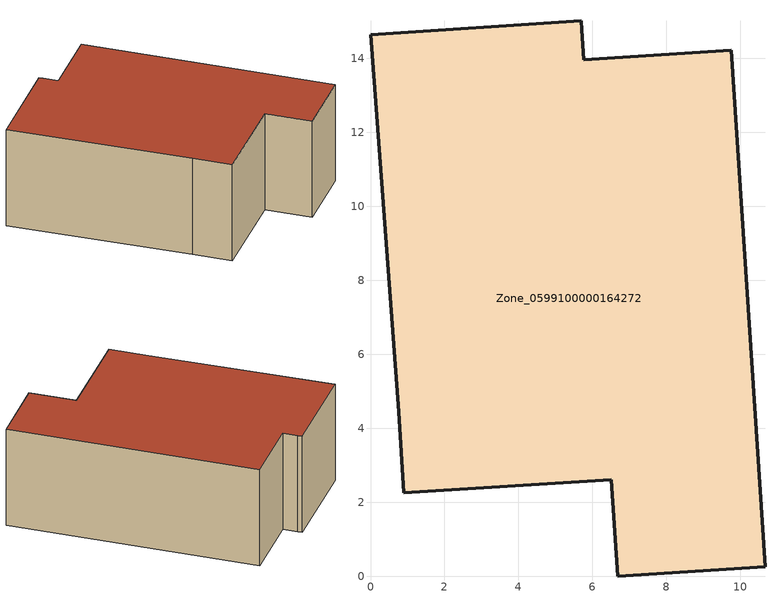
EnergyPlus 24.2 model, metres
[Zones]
Zone_0599100000164272
 floor ground (C_G): 5.77,13.96 9.75,14.22 10.67,0.26 6.68,0 6.51,2.61 0.9,2.25 0.76,4.45 0,14.65 5.7,15.02 5.71,14.78 z0
 wall outside (C_F): 0.9,2.25 6.51,2.61 6.68,0 10.67,0.26 9.75,14.22 5.77,13.96 5.71,14.78 5.7,15.02 0,14.65 0.76,4.45 0.9,2.25 z0:5.83
 roof outside (C_R): 5.7,15.02 0,14.65 0.76,4.45 0.9,2.25 6.51,2.61 6.68,0 10.67,0.26 9.75,14.22 5.77,13.96 5.71,14.78 z5.83
[BUILDING]
Pand.0599100000164272: North Axis=0; Terrain=City; Loads Convergence Tolerance Value=0.04; Temperature Convergence Tolerance Value=0.4; Solar Distribution=FullExterior; Maximum Number of Warmup Days=25; Minimum Number of Warmup Days=1
[Site:Location]
Rotterdam.The.Hague.AP_ZH_NLD Design_Conditions: Latitude=51.96; Longitude=4.45; Time Zone=1; Elevation=-4.5
[SITE:GROUNDTEMPERATURE:BUILDINGSURFACE]
18, 18, 18, 18, 18, 18, 18, 18, 18, 18, 18, 18
[MATERIAL] Thermal Absorptance=0.9; Solar Absorptance=0.7; Visible Absorptance=0.7
Name | Roughness | Thickness | Conductivity | Density | Specific Heat
G.TC.1946-1964 | MediumSmooth | 0.15 | 1 | 540 | 1210
F.TC.1946-1964 | Rough | 0.3 | 0.857143 | 1920 | 840
R.TC.1946-1964 | MediumRough | 0.2 | 0.235294 | 1500 | 1000
[CONSTRUCTION]
C_G: G.TC.1946-1964
C_F: F.TC.1946-1964
C_R: R.TC.1946-1964
[ZONE]
Zone_0599100000164272: Type=1; Multiplier=1; Ceiling Height=Autocalculate; Volume=Autocalculate; Floor Area=autocalculate; Part of Total Floor Area=Yes
[ZONEINFILTRATION:DESIGNFLOWRATE]
Infil_Zone_0599100000164272: Zone or ZoneList or Space or SpaceList=Zone_0599100000164272; Schedule=AlwaysOn; Design Flow Rate Calculation Method=Flow/Area; Flow Rate per Floor Area=0.003; Constant Term Coefficient=1; Temperature Term Coefficient=0; Velocity Term Coefficient=0; Velocity Squared Term Coefficient=0
[HVACTEMPLATE:ZONE:IDEALLOADSAIRSYSTEM]
Zone_0599100000164272: Maximum Heating Supply Air Temperature=50; Minimum Cooling Supply Air Temperature=13; Maximum Heating Supply Air Humidity Ratio=0.0156; Minimum Cooling Supply Air Humidity Ratio=0.0077; Heating Limit=NoLimit; Cooling Limit=NoLimit; Dehumidification Control Type=ConstantSensibleHeatRatio; Cooling Sensible Heat Ratio=0.7; Dehumidification Setpoint=60; Humidification Control Type=None; Humidification Setpoint=30; Outdoor Air Method=None; Outdoor Air Flow Rate per Person=0.00944; Outdoor Air Flow Rate per Zone Floor Area=0; Outdoor Air Flow Rate per Zone=0; Demand Controlled Ventilation Type=None; Outdoor Air Economizer Type=NoEconomizer; Heat Recovery Type=None; Sensible Heat Recovery Effectiveness=0.7; Latent Heat Recovery Effectiveness=0.65
[ZONECONTROL:THERMOSTAT]
ThermostatControl_Zone_0599100000164272: Zone or ZoneList=Zone_0599100000164272; Control Type Schedule=DualSetpointControlType; Control 1=Thermostat_Zone_0599100000164272; Temperature Difference Between Cutout And Setpoint=0
[THERMOSTATSETPOINT:DUALSETPOINT]
Thermostat_Zone_0599100000164272: Heating Setpoint Temperature Schedule=HeatingSetpoint_Zone_0599100000164272; Cooling Setpoint Temperature Schedule=CoolingSetpoint_Zone_0599100000164272
[SCHEDULE:COMPACT]
HeatingSetpoint_Zone_0599100000164272: Through: 12/31, For: AllDays, Until: 24:00, 21
CoolingSetpoint_Zone_0599100000164272: Through: 12/31, For: AllDays, Until: 24:00, 24
DualSetpointControlType: Through: 12/31, For: AllDays, Until: 24:00, 4
AlwaysOn: Through: 12/31, For: AllDays, Until: 24:00, 1
